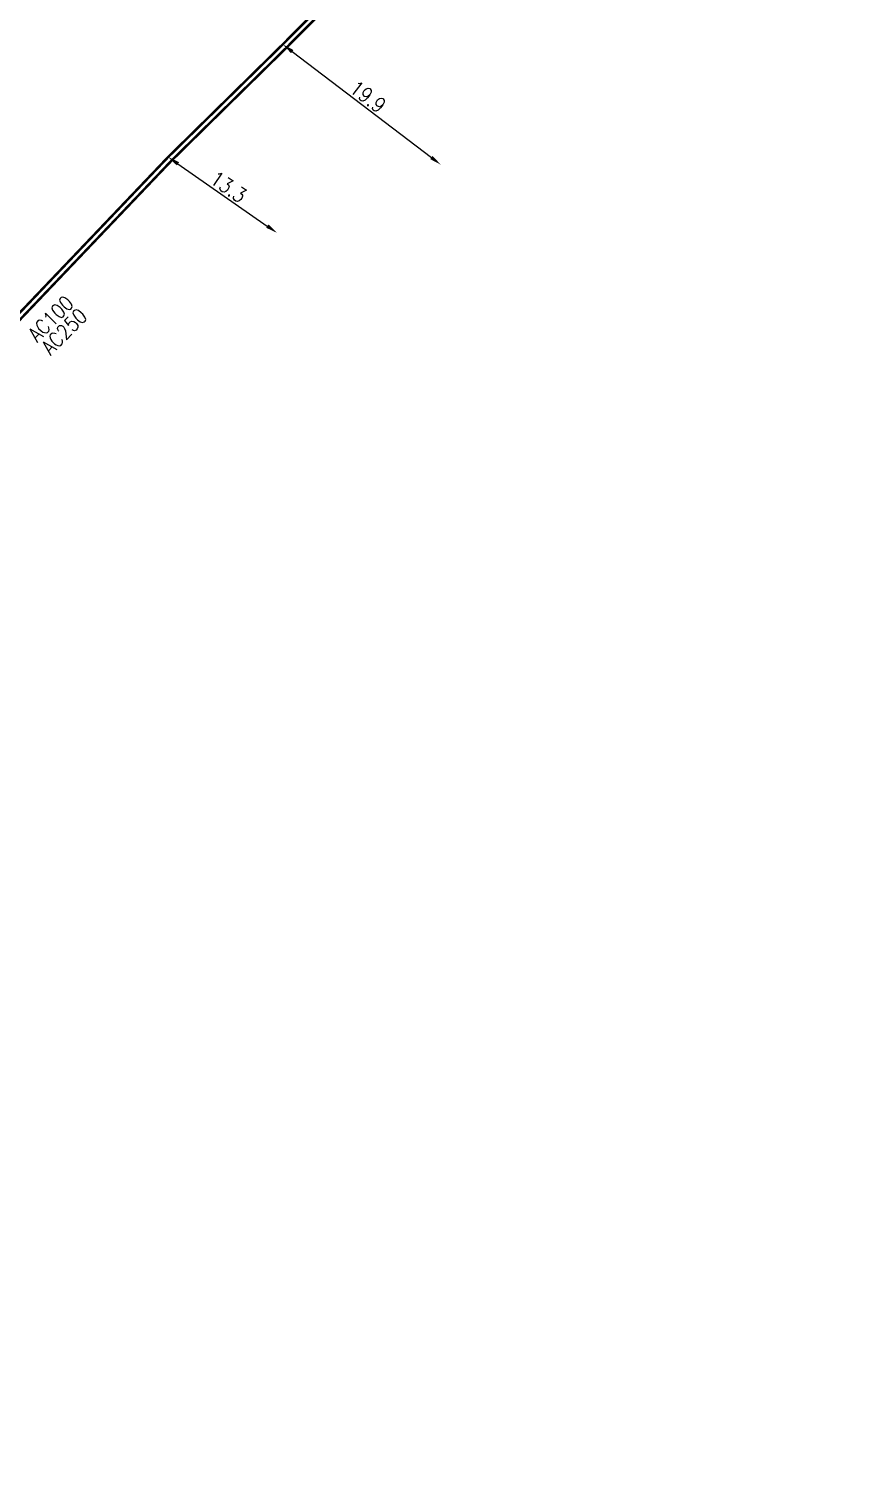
# Model space of a CAD drawing. Header units: millimetres. Extents: x 123014 to 124000, y 123995 to 125000.
# Drawn here: x 123587.5 to 123670.2, y 124292.1 to 124435.1 of the extents above; entities that cross this region are included whole.
import ezdxf
from ezdxf.enums import TextEntityAlignment as Align

# ---------------------------------------------------------------- set-up
doc = ezdxf.new("R2010")
doc.units = ezdxf.units.MM
doc.header["$PDMODE"] = 34
doc.layers.get('DEFPOINTS').update_dxf_attribs({"linetype": 'CONTINUOUS'})
doc.layers.add('G_110', color=6, linetype='CONTINUOUS')
doc.layers.add('G_120', color=4, linetype='CONTINUOUS')
doc.styles.get("Standard").update_dxf_attribs({"font": 'romans.shx', "width": 0.85})
doc.linetypes.add('G_typB_AP', pattern='A,5,-0.3,["o",Standard,S=1.5,R=0,X=0,Y=-0.5],-1.65', length=6.95)
doc.linetypes.add('G_typC_AP', pattern='A,5,-0.3,["X",Standard,S=1,R=0,X=0,Y=-0.5],-1.2', length=6.5)
doc.dimstyles.get("Standard").update_dxf_attribs({"dimtxt": 1.5, "dimasz": 1.2, "dimexe": 0.625, "dimexo": 0.625, "dimgap": 0.25, "dimtad": 1, "dimdec": 1, "dimzin": 0, "dimdsep": 46, "dimtxsty": 'Standard', "dimcen": -0.5, "dimadec": 0, "dimazin": 0, "dimtfac": 1, "dimtdec": 1, "dimtmove": 0, "dimatfit": 3, "dimfxl": 0, "dimtolj": 1, "dimtzin": 0, "dimarcsym": 0})

# ---------------------------------------------------------------- blocks, each defined once
blk = doc.blocks.new('*D98')
at = {"layer": 'DEFPOINTS', "color": 0, "linetype": 'Continuous', "transparency": 16777216}
for p in [(123601.5, 124422.25), (123612.41, 124414.65), (123612.41, 124414.65)]:
    blk.add_point(p, dxfattribs=at)
at = {"layer": 'G_120', "color": 0, "linetype": 'Continuous', "lineweight": -2, "transparency": 16777216}
blk.add_line((123602.48, 124421.56), (123611.43, 124415.33), dxfattribs=at)
at = {"layer": 'G_120', "color": 0, "linetype": 'Continuous', "transparency": 16777216}
for points in [[(123602.6, 124421.73), (123602.37, 124421.4), (123601.5, 124422.25)], [(123611.54, 124415.5), (123611.31, 124415.17), (123612.41, 124414.65)]]:
    blk.add_solid(points, dxfattribs=at)
at = {"layer": 'G_120', "color": 0, "linetype": 'Continuous', "transparency": 16777216, "insert": (123607.53, 124419.27), "char_height": 1.5, "attachment_point": 5, "rotation": 325.1454}
blk.add_mtext('\\A1;13.3', dxfattribs=at)
blk = doc.blocks.new('*D100')
at = {"layer": 'DEFPOINTS', "color": 0, "linetype": 'Continuous', "transparency": 16777216}
for p in [(123612.98, 124433.53), (123628.81, 124421.48), (123628.81, 124421.48)]:
    blk.add_point(p, dxfattribs=at)
at = {"layer": 'G_120', "color": 0, "linetype": 'Continuous', "lineweight": -2, "transparency": 16777216}
blk.add_line((123613.93, 124432.8), (123627.86, 124422.2), dxfattribs=at)
at = {"layer": 'G_120', "color": 0, "linetype": 'Continuous', "transparency": 16777216}
for points in [[(123614.05, 124432.96), (123613.81, 124432.64), (123612.98, 124433.53)], [(123627.98, 124422.36), (123627.74, 124422.04), (123628.81, 124421.48)]]:
    blk.add_solid(points, dxfattribs=at)
at = {"layer": 'G_120', "color": 0, "linetype": 'Continuous', "transparency": 16777216, "insert": (123621.5, 124428.3), "char_height": 1.5, "attachment_point": 5, "rotation": 322.7137}
blk.add_mtext('\\A1;19.9', dxfattribs=at)

msp = doc.modelspace()

# ---------------------------------------------------------------- linework, layer by layer
at = {"layer": 'G_110', "linetype": 'G_typC_AP', "const_width": 0.25, "flags": 128}
msp.add_lwpolyline([(123107.35, 124000), (123108.2, 124000.8), (123108.2, 124000.8, -0.024688), (123115.83, 124007.44), (123115.83, 124007.44), (123130.12, 124018.62), (123130.12, 124018.62), (123170.07, 124049.04), (123170.07, 124049.04), (123205.42, 124076.33), (123232.07, 124096.41), (123268.69, 124124.48), (123268.69, 124124.48), (123268.69, 124124.48), (123326.2, 124169.7, 0.013019), (123364.43, 124201.57), (123395.88, 124229.21), (123395.88, 124229.21, 0.006553), (123405.59, 124237.99), (123526.44, 124350.78), (123544.17, 124367.33), (123570.29, 124388.8), (123570.29, 124388.8), (123570.29, 124388.8), (123601.85, 124421.9), (123613.33, 124433.18), (123659.75, 124479.92), (123659.75, 124479.92), (123659.75, 124479.92), (123676.75, 124496.02), (123705.26, 124524.09), (123705.26, 124524.09), (123738.33, 124557.22), (123795.47, 124613.39), (123817.47, 124635.2), (123854.62, 124672.44, -0.170473), (123860.59, 124675.32)], format="xyb", dxfattribs=at)
at = {"layer": 'G_120', "linetype": 'G_typB_AP', "const_width": 0.25, "flags": 128}
msp.add_lwpolyline([(123563.6, 124396.19), (123570.28, 124389.51), (123570.63, 124389.88), (123570.63, 124389.88), (123578.3, 124397.92), (123601.5, 124422.25), (123612.98, 124433.53), (123636.39, 124457.1), (123657.75, 124478.66), (123692.88, 124513.22), (123696.5, 124516.68), (123709.6, 124529.21), (123729.7, 124549.51), (123739.2, 124559.1), (123774.01, 124593.31), (123800.93, 124619.37), (123804.95, 124623.37)], dxfattribs=at)

# ---------------------------------------------------------------- texts
at = {"layer": 'G_110', "linetype": 'Continuous', "width": 0.85}
msp.add_text('AC250', height=1.5, rotation=45.1396, dxfattribs=at).set_placement((123591.08, 124404.78), align=Align.MIDDLE)
at = {"layer": 'G_120', "linetype": 'Continuous', "width": 0.85}
msp.add_text('AC100', height=1.5, rotation=45.1396, dxfattribs=at).set_placement((123589.74, 124406.07), align=Align.MIDDLE)

# ---------------------------------------------------------------- dimensions: what is measured, and where the dimension line sits
at = {"layer": 'G_120', "linetype": 'Continuous'}
for base, p1, p2, angle, picture, middle in [((123628.81, 124421.48), (123612.98, 124433.53), (123628.81, 124421.48), 142.7137, '*D100', (123620.89, 124427.5)), ((123612.41, 124414.65), (123601.5, 124422.25), (123612.41, 124414.65), 145.1454, '*D98', (123606.96, 124418.45))]:
    dim = msp.add_linear_dim(base=base, p1=p1, p2=p2, angle=angle, dimstyle='Standard', dxfattribs=at)
    dim.commit()
    dim.dimension.update_dxf_attribs({"geometry": picture, "text_midpoint": middle, "dimtype": 160})

doc.saveas('drawing.dxf')
